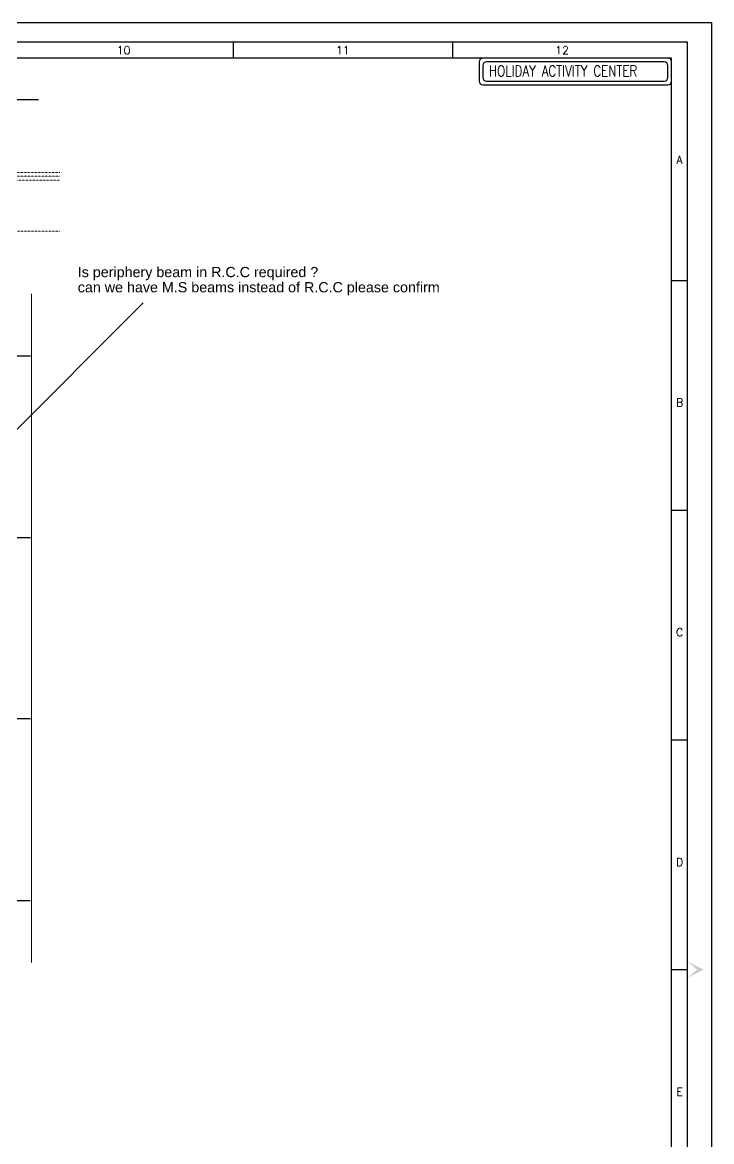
# Model space of a CAD drawing. Header units: millimetres. Extents: x 2659630 to 6742168, y -2425387 to -732288.
# Drawn here: x 4183277 to 4203500, y -1213533 to -1180677 of the extents above; entities that cross this region are included whole.
import ezdxf
from ezdxf.enums import TextEntityAlignment as Align

# ---------------------------------------------------------------- set-up
doc = ezdxf.new("R2010")
doc.units = ezdxf.units.MM
for name, pattern in [('CENTER', [2, 1.25, -0.25, 0.25, -0.25]), ('DASHED', [0.75, 0.5, -0.25]), ('Hidden', [7.14375, 4.7625, -2.38125])]:
    doc.linetypes.add(name, pattern=pattern)
for name, color, linetype, lineweight in [('A-ROOF', 6, 'Continuous', 0), ('A-STRUCTURE ABOVE', 251, 'DASHED', 0), ('licensing text', 7, 'Continuous', 5)]:
    doc.layers.add(name, color=color, linetype=linetype, lineweight=lineweight)
for name, color, linetype in [('PNA', 8, 'Continuous'), ('REVISION CLOUD', 7, 'Continuous'), ('S-BRECK LINE', 8, 'Continuous'), ('S-GRIDE LINE', 8, 'CENTER'), ('S-TITIL', 6, 'Continuous'), ('TITLE', 6, 'Continuous')]:
    doc.layers.add(name, color=color, linetype=linetype)
doc.styles.add('Arial', font='arial.ttf', dxfattribs={"height": 123})
doc.styles.add('ROMANS', font='r.shx', dxfattribs={"width": 0.7})

# ---------------------------------------------------------------- blocks, each defined once
blk = doc.blocks.new('FOLDER')
at = {"layer": 'PNA'}
for points in [[(-1250, 2500), (0, 0), (0, 1000)], [(1250, 2500), (0, 0), (0, 1000)]]:
    blk.add_solid(points, dxfattribs=at)
blk = doc.blocks.new('A1_SHEET.')
at = {"flags": 128}
blk.add_lwpolyline([(0, 0), (0, 594), (841, 594), (841, 0)], close=True, dxfattribs=at)
at = {"layer": 'PNA'}
for p, q in [((691.67, 587.8), (691.67, 582.8)), ((760.08, 587.8), (760.08, 582.8)), ((828.5, 513.45), (833.5, 513.45)), ((828.5, 441.7), (833.5, 441.7)), ((828.5, 369.95), (833.5, 369.95)), ((828.5, 298.2), (833.5, 298.2))]:
    blk.add_line(p, q, dxfattribs=at)
at = {"layer": 'PNA', "color": 1}
for points in [[(7.5, 6.2), (833.5, 6.2), (833.5, 587.8), (7.5, 587.8)], [(17.5, 11.2), (828.5, 11.2), (828.5, 582.8), (17.5, 582.8)]]:
    blk.add_lwpolyline(points, close=True, dxfattribs=at)
at = {"layer": 'PNA', "xscale": 0.0020000000001672, "yscale": 0.0020000000001672, "zscale": 0.0020000000001672, "rotation": 90}
blk.add_blockref('FOLDER', (838.5, 298.2), dxfattribs=at)
at = {"layer": 'PNA', "style": 'ROMANS'}
for s, p in [('10', (657.47, 585.3)), ('11', (725.88, 585.3)), ('12', (794.3, 585.3)), ('A', (831, 551.05)), ('B', (831, 475.3)), ('C', (831, 403.55)), ('D', (831, 331.8)), ('E', (831, 260.05))]:
    blk.add_text(s, height=2.5, dxfattribs=at).set_placement(p, align=Align.MIDDLE)

msp = doc.modelspace()

# ---------------------------------------------------------------- linework, layer by layer
at = {"layer": 'A-ROOF'}
msp.add_line((4183540.386, -1208276.245), (4183540.386, -1188646.243), dxfattribs=at)
at = {"layer": 'A-STRUCTURE ABOVE', "color": 252, "linetype": 'Hidden', "ltscale": 0.005, "true_color": 0x939598}
for p, q in [((4147825.306, -1185079.841), (4184373.314, -1185081.122)), ((4144641.696, -1185195.517), (4184373.314, -1185195.517)), ((4184373.314, -1185311.07), (4147595.305, -1185310.08)), ((4146095.294, -1186810.499), (4184373.314, -1186810.699))]:
    msp.add_line(p, q, dxfattribs=at)
at = {"layer": 'REVISION CLOUD', "ltscale": 2500}
msp.add_lwpolyline([(4182738.322, -1192995.69), (4186815.856, -1188912.849)], dxfattribs=at)
at = {"layer": 'S-BRECK LINE'}
msp.add_lwpolyline([(4183745.758, -1182946.335), (4165350.187, -1182946.335), (4165350.187, -1182808.961), (4165237.371, -1183083.709), (4165237.371, -1182946.335), (4144105.026, -1182946.335)], dxfattribs=at)
at = {"layer": 'S-GRIDE LINE', "ltscale": 500}
for p, q in [((4150057.996, -1190461.243), (4183515.983, -1190461.243)), ((4150057.996, -1195796.245), (4183515.983, -1195796.245)), ((4183513.305, -1201126.245), (4150057.996, -1201126.245)), ((4183505.992, -1206461.245), (4151640.753, -1206461.245))]:
    msp.add_line(p, q, dxfattribs=at)
at = {"layer": 'TITLE', "color": 2}
for points in [[(4202218.761, -1181729.47), (4196787.013, -1181729.47, 0.414213562), (4196680.953, -1181835.531), (4196680.953, -1182401.188, 0.414213562), (4196787.013, -1182507.248), (4202218.761, -1182507.248, 0.414213562), (4202324.821, -1182401.188), (4202324.821, -1181835.531, 0.414213562)], [(4202112.7, -1181835.531), (4196893.074, -1181835.531, 0.414213562), (4196787.013, -1181941.592), (4196787.013, -1182295.127, 0.414213562), (4196893.074, -1182401.188), (4202112.7, -1182401.188, 0.414213562), (4202218.761, -1182295.127), (4202218.761, -1181941.592, 0.414213562)]]:
    msp.add_lwpolyline(points, format="xyb", close=True, dxfattribs=at)

# ---------------------------------------------------------------- block references
at = {"xscale": 94.00879904875153, "yscale": 94.00879904875153, "zscale": 94.00879904875153}
msp.add_blockref('A1_SHEET.', (4124438.531, -1236518.147), dxfattribs=at)

# ---------------------------------------------------------------- texts
at = {"layer": 'licensing text', "style": 'Arial'}
for s, p in [('Is periphery beam in R.C.C required ?', (4184901.485, -1188155.616)), ('can we have M.S beams instead of R.C.C please confirm', (4184901.485, -1188601.796))]:
    msp.add_text(s, height=300, rotation=359.999975, dxfattribs=at).set_placement(p)
at = {"layer": 'S-TITIL', "style": 'ROMANS', "width": 0.8}
msp.add_text('HOLIDAY ACTIVITY CENTER', height=318.18182, dxfattribs=at).set_placement((4196965.193, -1182101.736), align=Align.MIDDLE_LEFT)

doc.saveas('drawing.dxf')
